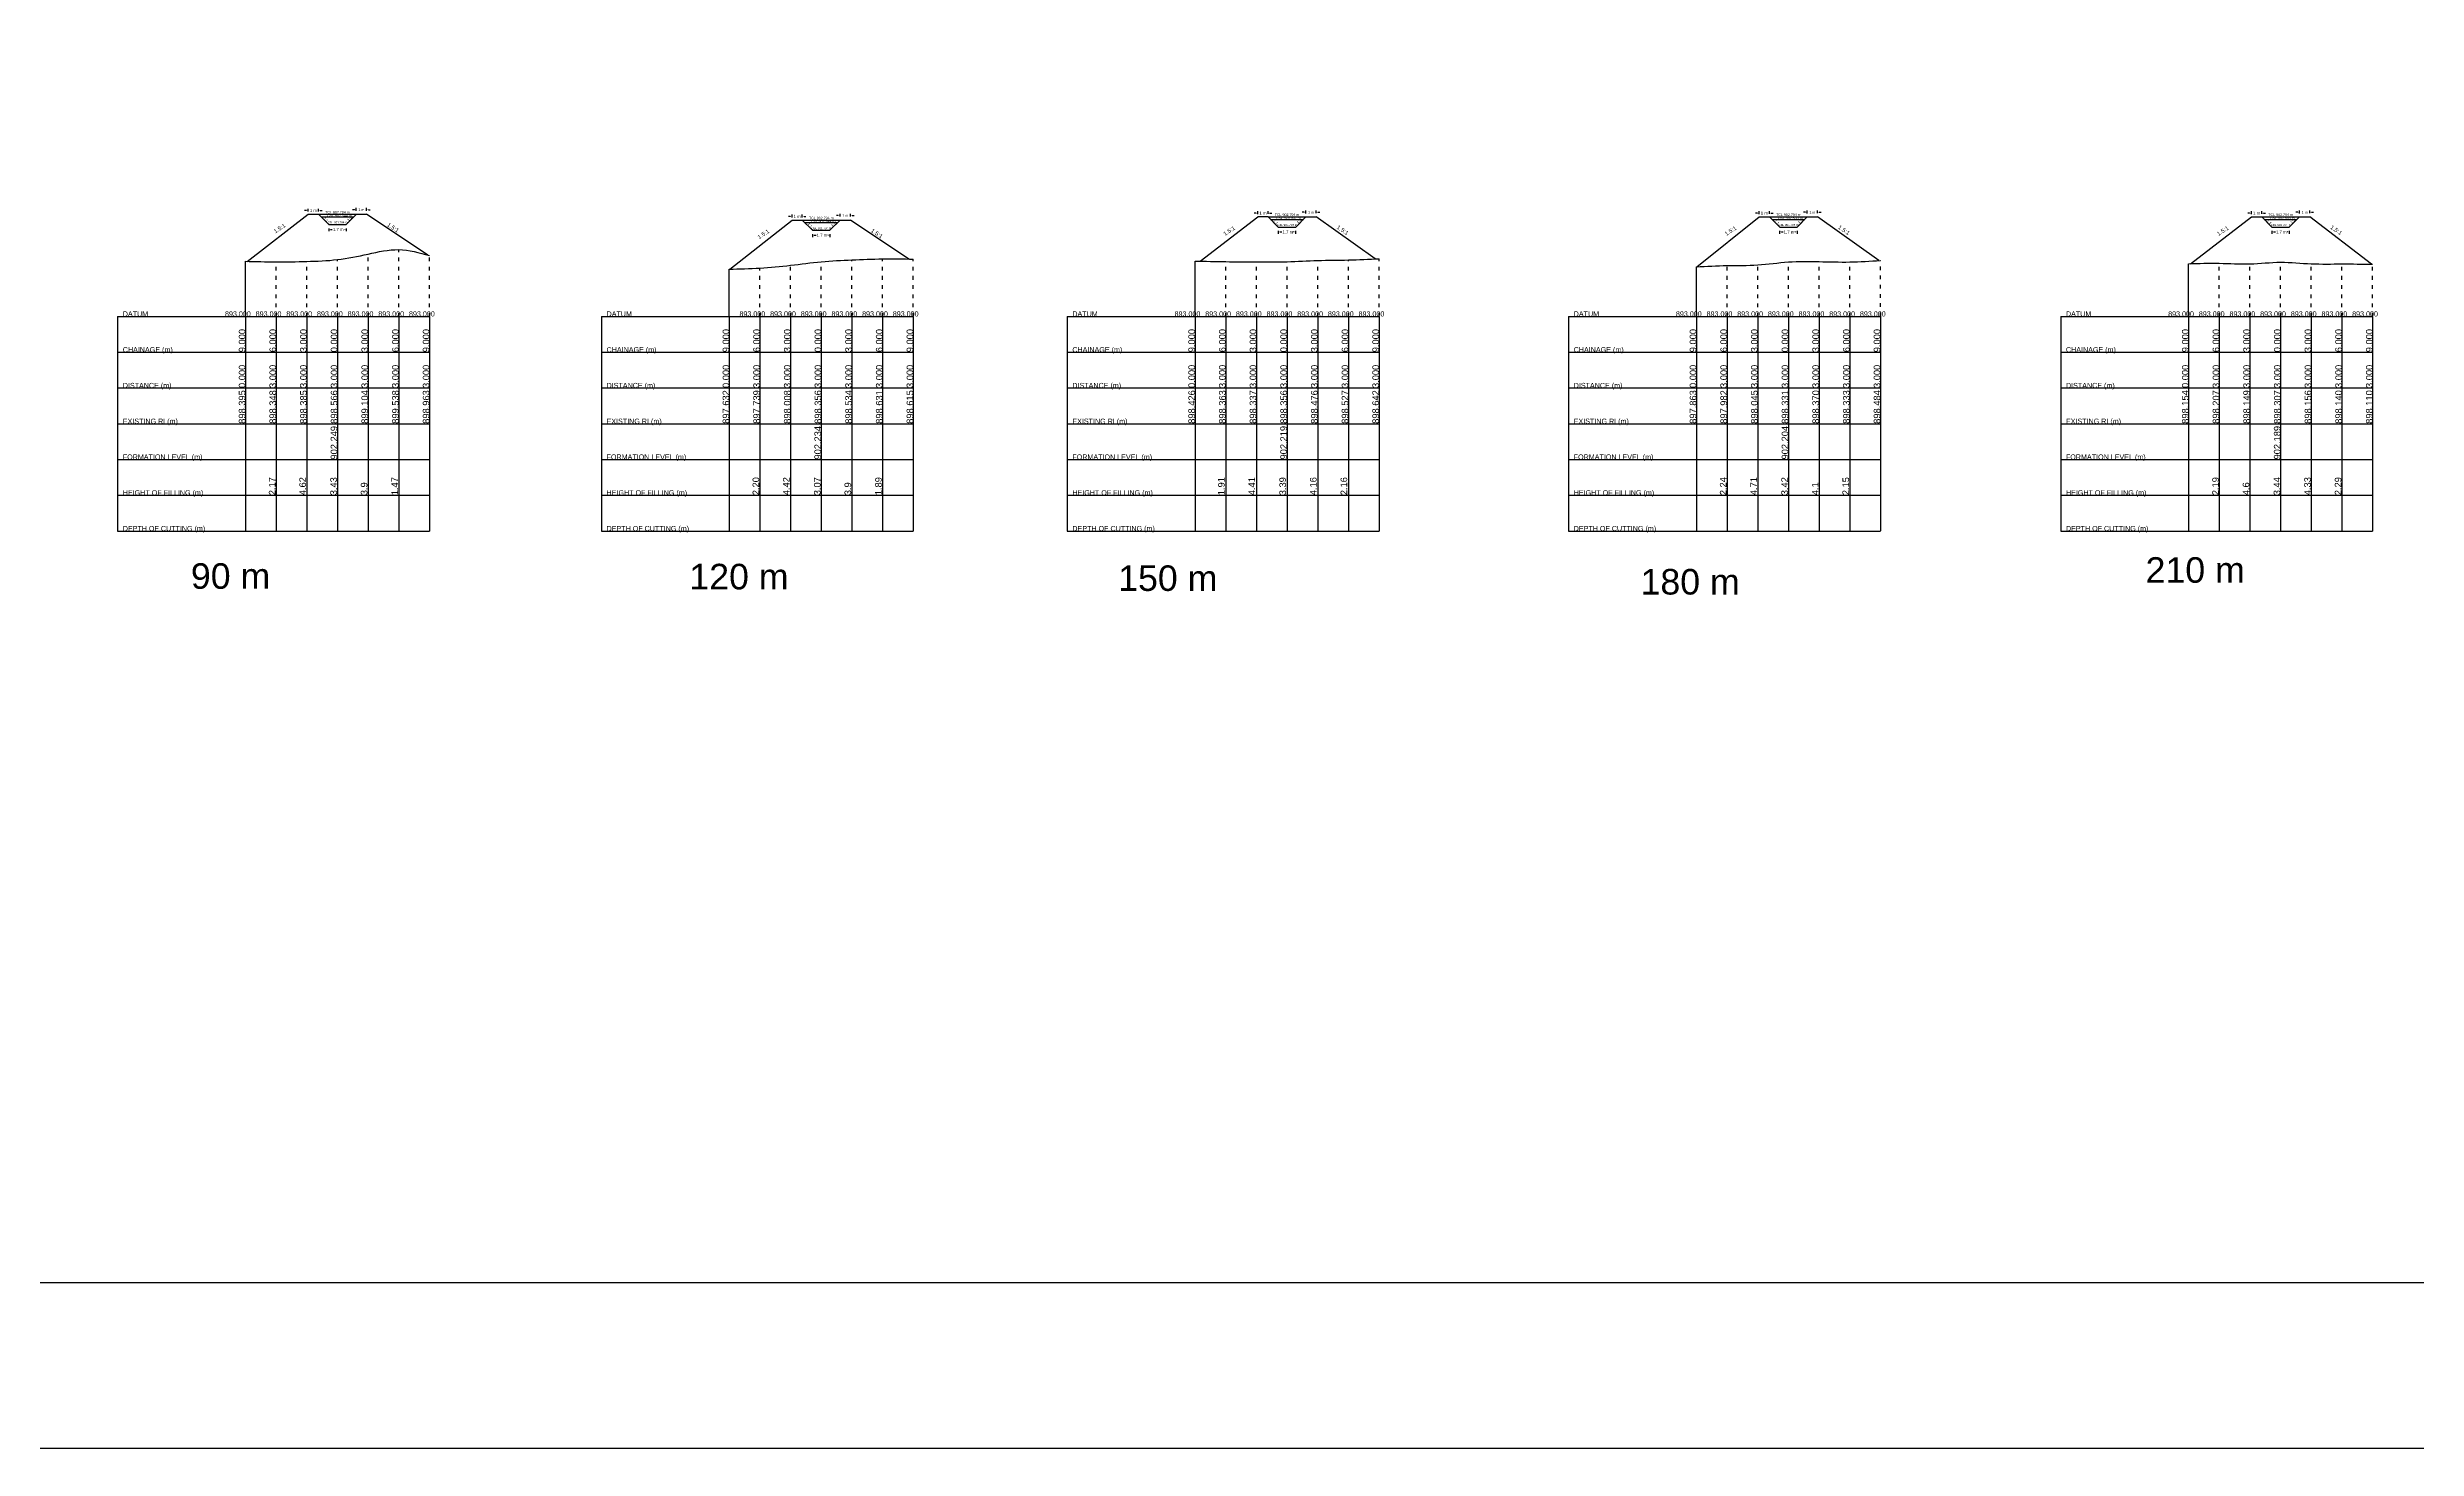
# Model space of a CAD drawing. Header units: millimetres. Extents: x 69 to 770, y 49 to 903.
# Drawn here: x 300.4 to 532.2, y 48.7 to 185.9 of the extents above; entities that cross this region are included whole.
import ezdxf

# ---------------------------------------------------------------- set-up
doc = ezdxf.new("R2010")
doc.units = ezdxf.units.MM
doc.linetypes.add('ACAD_ISO03W100', pattern=[30, 12, -18])
for name, color, linetype in [('Datum Level', 5, 'Continuous'), ('Existing RL', 84, 'Continuous'), ('General', 7, 'Continuous')]:
    doc.layers.add(name, color=color, linetype=linetype)
doc.styles.add('Annotative', font='arial.ttf')
doc.styles.get("Standard").update_dxf_attribs({"font": 'arial.ttf'})
doc.dimstyles.get("Standard").update_dxf_attribs({"dimtxt": 0.18, "dimasz": 0.18, "dimexe": 0.18, "dimexo": 0.0625, "dimgap": 0.09, "dimtad": 0, "dimtih": 1, "dimtoh": 1, "dimdec": 4, "dimzin": 0, "dimdsep": 46, "dimtxsty": 'Standard', "dimcen": 0.09, "dimadec": 0, "dimazin": 0, "dimtfac": 1, "dimtdec": 4, "dimtofl": 0, "dimtmove": 0, "dimatfit": 3, "dimfxl": 1, "dimtolj": 1, "dimtzin": 0, "dimarcsym": 0})

# ---------------------------------------------------------------- blocks, each defined once
blk = doc.blocks.new('*D23')
at = {"layer": 'Defpoints', "color": 0, "transparency": 16777216}
for p in [(325.9, 169.89), (325.9, 169.72), (326.9, 169.73)]:
    blk.add_point(p, dxfattribs=at)
at = {"layer": 'General', "color": 0, "lineweight": -2, "transparency": 16777216}
for p, q in [((325.72, 169.89), (325.54, 169.89)), ((325.9, 169.78), (325.9, 170.07)), ((326.9, 169.8), (326.9, 170.07)), ((327.08, 169.89), (327.26, 169.89))]:
    blk.add_line(p, q, dxfattribs=at)
at = {"layer": 'General', "color": 0, "transparency": 16777216}
for points in [[(325.72, 169.92), (325.72, 169.86), (325.9, 169.89)], [(327.08, 169.92), (327.08, 169.86), (326.9, 169.89)]]:
    blk.add_solid(points, dxfattribs=at)
at = {"layer": 'General', "color": 0, "lineweight": 9, "transparency": 16777216, "insert": (326.4, 169.89), "char_height": 0.3, "attachment_point": 5}
blk.add_mtext('\\A1;1 m', dxfattribs=at)
blk = doc.blocks.new('*D24')
at = {"layer": 'Defpoints', "color": 0, "transparency": 16777216}
for p in [(330.6, 169.97), (330.6, 169.8), (331.6, 169.81)]:
    blk.add_point(p, dxfattribs=at)
at = {"layer": 'General', "color": 0, "lineweight": -2, "transparency": 16777216}
for p, q in [((330.42, 169.97), (330.24, 169.97)), ((330.6, 169.86), (330.6, 170.15)), ((331.6, 169.87), (331.6, 170.15)), ((331.78, 169.97), (331.96, 169.97))]:
    blk.add_line(p, q, dxfattribs=at)
at = {"layer": 'General', "color": 0, "transparency": 16777216}
for points in [[(330.42, 170), (330.42, 169.94), (330.6, 169.97)], [(331.78, 170), (331.78, 169.94), (331.6, 169.97)]]:
    blk.add_solid(points, dxfattribs=at)
at = {"layer": 'General', "color": 0, "lineweight": 9, "transparency": 16777216, "insert": (331.1, 169.97), "char_height": 0.25, "attachment_point": 5}
blk.add_mtext('\\A1;1 m', dxfattribs=at)
blk = doc.blocks.new('*D25')
at = {"layer": 'Defpoints', "color": 0, "transparency": 16777216}
for p in [(327.9, 168.21), (329.6, 168.21), (329.6, 168.04)]:
    blk.add_point(p, dxfattribs=at)
at = {"layer": 'General', "color": 0, "lineweight": -2, "transparency": 16777216}
for p, q in [((327.9, 168.14), (327.9, 167.86)), ((328.08, 168.04), (328.25, 168.04)), ((329.42, 168.04), (329.4, 168.04)), ((329.6, 168.14), (329.6, 167.86))]:
    blk.add_line(p, q, dxfattribs=at)
at = {"layer": 'General', "color": 0, "transparency": 16777216}
for points in [[(328.08, 168.07), (328.08, 168.01), (327.9, 168.04)], [(329.42, 168.07), (329.42, 168.01), (329.6, 168.04)]]:
    blk.add_solid(points, dxfattribs=at)
at = {"layer": 'General', "color": 0, "lineweight": 9, "transparency": 16777216, "insert": (328.83, 168.04), "char_height": 0.3, "attachment_point": 5}
blk.add_mtext('\\A1;1.7 m ', dxfattribs=at)
blk = doc.blocks.new('*D26')
at = {"layer": 'Defpoints', "color": 0, "transparency": 16777216}
for p in [(373.23, 169.32), (373.23, 169.15), (374.23, 169.16)]:
    blk.add_point(p, dxfattribs=at)
at = {"layer": 'General', "color": 0, "lineweight": -2, "transparency": 16777216}
for p, q in [((373.05, 169.32), (372.87, 169.32)), ((373.23, 169.21), (373.23, 169.5)), ((374.23, 169.22), (374.23, 169.5)), ((374.41, 169.32), (374.59, 169.32))]:
    blk.add_line(p, q, dxfattribs=at)
at = {"layer": 'General', "color": 0, "transparency": 16777216}
for points in [[(373.05, 169.35), (373.05, 169.29), (373.23, 169.32)], [(374.41, 169.35), (374.41, 169.29), (374.23, 169.32)]]:
    blk.add_solid(points, dxfattribs=at)
at = {"layer": 'General', "color": 0, "lineweight": 9, "transparency": 16777216, "insert": (373.73, 169.32), "char_height": 0.3, "attachment_point": 5}
blk.add_mtext('\\A1;1 m', dxfattribs=at)
blk = doc.blocks.new('*D27')
at = {"layer": 'Defpoints', "color": 0, "transparency": 16777216}
for p in [(377.93, 169.4), (377.93, 169.23), (378.94, 169.24)]:
    blk.add_point(p, dxfattribs=at)
at = {"layer": 'General', "color": 0, "lineweight": -2, "transparency": 16777216}
for p, q in [((377.75, 169.4), (377.57, 169.4)), ((377.93, 169.29), (377.93, 169.58)), ((378.94, 169.3), (378.94, 169.58)), ((379.12, 169.4), (379.3, 169.4))]:
    blk.add_line(p, q, dxfattribs=at)
at = {"layer": 'General', "color": 0, "transparency": 16777216}
for points in [[(377.75, 169.43), (377.75, 169.37), (377.93, 169.4)], [(379.12, 169.43), (379.12, 169.37), (378.94, 169.4)]]:
    blk.add_solid(points, dxfattribs=at)
at = {"layer": 'General', "color": 0, "lineweight": 9, "transparency": 16777216, "insert": (378.44, 169.4), "char_height": 0.25, "attachment_point": 5}
blk.add_mtext('\\A1;1 m', dxfattribs=at)
blk = doc.blocks.new('*D28')
at = {"layer": 'Defpoints', "color": 0, "transparency": 16777216}
for p in [(375.23, 167.64), (376.93, 167.64), (376.93, 167.47)]:
    blk.add_point(p, dxfattribs=at)
at = {"layer": 'General', "color": 0, "lineweight": -2, "transparency": 16777216}
for p, q in [((375.23, 167.57), (375.23, 167.29)), ((375.41, 167.47), (375.58, 167.47)), ((376.75, 167.47), (376.74, 167.47)), ((376.93, 167.57), (376.93, 167.29))]:
    blk.add_line(p, q, dxfattribs=at)
at = {"layer": 'General', "color": 0, "transparency": 16777216}
for points in [[(375.41, 167.5), (375.41, 167.44), (375.23, 167.47)], [(376.75, 167.5), (376.75, 167.44), (376.93, 167.47)]]:
    blk.add_solid(points, dxfattribs=at)
at = {"layer": 'General', "color": 0, "lineweight": 9, "transparency": 16777216, "insert": (376.16, 167.47), "char_height": 0.3, "attachment_point": 5}
blk.add_mtext('\\A1;1.7 m ', dxfattribs=at)
blk = doc.blocks.new('*D29')
at = {"layer": 'Defpoints', "color": 0, "transparency": 16777216}
for p in [(418.8, 169.64), (418.8, 169.47), (419.8, 169.48)]:
    blk.add_point(p, dxfattribs=at)
at = {"layer": 'General', "color": 0, "lineweight": -2, "transparency": 16777216}
for p, q in [((418.62, 169.64), (418.44, 169.64)), ((418.8, 169.53), (418.8, 169.82)), ((419.8, 169.55), (419.8, 169.82)), ((419.98, 169.64), (420.16, 169.64))]:
    blk.add_line(p, q, dxfattribs=at)
at = {"layer": 'General', "color": 0, "transparency": 16777216}
for points in [[(418.62, 169.67), (418.62, 169.61), (418.8, 169.64)], [(419.98, 169.67), (419.98, 169.61), (419.8, 169.64)]]:
    blk.add_solid(points, dxfattribs=at)
at = {"layer": 'General', "color": 0, "lineweight": 9, "transparency": 16777216, "insert": (419.3, 169.64), "char_height": 0.3, "attachment_point": 5}
blk.add_mtext('\\A1;1 m', dxfattribs=at)
blk = doc.blocks.new('*D30')
at = {"layer": 'Defpoints', "color": 0, "transparency": 16777216}
for p in [(423.5, 169.72), (423.5, 169.55), (424.5, 169.56)]:
    blk.add_point(p, dxfattribs=at)
at = {"layer": 'General', "color": 0, "lineweight": -2, "transparency": 16777216}
for p, q in [((423.32, 169.72), (423.14, 169.72)), ((423.5, 169.61), (423.5, 169.9)), ((424.5, 169.62), (424.5, 169.9)), ((424.68, 169.72), (424.86, 169.72))]:
    blk.add_line(p, q, dxfattribs=at)
at = {"layer": 'General', "color": 0, "transparency": 16777216}
for points in [[(423.32, 169.75), (423.32, 169.69), (423.5, 169.72)], [(424.68, 169.75), (424.68, 169.69), (424.5, 169.72)]]:
    blk.add_solid(points, dxfattribs=at)
at = {"layer": 'General', "color": 0, "lineweight": 9, "transparency": 16777216, "insert": (424, 169.72), "char_height": 0.25, "attachment_point": 5}
blk.add_mtext('\\A1;1 m', dxfattribs=at)
blk = doc.blocks.new('*D31')
at = {"layer": 'Defpoints', "color": 0, "transparency": 16777216}
for p in [(420.8, 167.96), (422.5, 167.96), (422.5, 167.79)]:
    blk.add_point(p, dxfattribs=at)
at = {"layer": 'General', "color": 0, "lineweight": -2, "transparency": 16777216}
for p, q in [((420.8, 167.89), (420.8, 167.61)), ((420.98, 167.79), (421.15, 167.79)), ((422.32, 167.79), (422.3, 167.79)), ((422.5, 167.89), (422.5, 167.61))]:
    blk.add_line(p, q, dxfattribs=at)
at = {"layer": 'General', "color": 0, "transparency": 16777216}
for points in [[(420.98, 167.82), (420.98, 167.76), (420.8, 167.79)], [(422.32, 167.82), (422.32, 167.76), (422.5, 167.79)]]:
    blk.add_solid(points, dxfattribs=at)
at = {"layer": 'General', "color": 0, "lineweight": 9, "transparency": 16777216, "insert": (421.73, 167.79), "char_height": 0.3, "attachment_point": 5}
blk.add_mtext('\\A1;1.7 m ', dxfattribs=at)
blk = doc.blocks.new('*D32')
at = {"layer": 'Defpoints', "color": 0, "transparency": 16777216}
for p in [(467.85, 169.64), (467.85, 169.47), (468.85, 169.48)]:
    blk.add_point(p, dxfattribs=at)
at = {"layer": 'General', "color": 0, "lineweight": -2, "transparency": 16777216}
for p, q in [((467.67, 169.64), (467.49, 169.64)), ((467.85, 169.53), (467.85, 169.82)), ((468.85, 169.55), (468.85, 169.82)), ((469.03, 169.64), (469.21, 169.64))]:
    blk.add_line(p, q, dxfattribs=at)
at = {"layer": 'General', "color": 0, "transparency": 16777216}
for points in [[(467.67, 169.67), (467.67, 169.61), (467.85, 169.64)], [(469.03, 169.67), (469.03, 169.61), (468.85, 169.64)]]:
    blk.add_solid(points, dxfattribs=at)
at = {"layer": 'General', "color": 0, "lineweight": 9, "transparency": 16777216, "insert": (468.35, 169.64), "char_height": 0.3, "attachment_point": 5}
blk.add_mtext('\\A1;1 m', dxfattribs=at)
blk = doc.blocks.new('*D33')
at = {"layer": 'Defpoints', "color": 0, "transparency": 16777216}
for p in [(472.55, 169.72), (472.55, 169.55), (473.55, 169.56)]:
    blk.add_point(p, dxfattribs=at)
at = {"layer": 'General', "color": 0, "lineweight": -2, "transparency": 16777216}
for p, q in [((472.37, 169.72), (472.19, 169.72)), ((472.55, 169.61), (472.55, 169.9)), ((473.55, 169.62), (473.55, 169.9)), ((473.73, 169.72), (473.91, 169.72))]:
    blk.add_line(p, q, dxfattribs=at)
at = {"layer": 'General', "color": 0, "transparency": 16777216}
for points in [[(472.37, 169.75), (472.37, 169.69), (472.55, 169.72)], [(473.73, 169.75), (473.73, 169.69), (473.55, 169.72)]]:
    blk.add_solid(points, dxfattribs=at)
at = {"layer": 'General', "color": 0, "lineweight": 9, "transparency": 16777216, "insert": (473.05, 169.72), "char_height": 0.25, "attachment_point": 5}
blk.add_mtext('\\A1;1 m', dxfattribs=at)
blk = doc.blocks.new('*D34')
at = {"layer": 'Defpoints', "color": 0, "transparency": 16777216}
for p in [(469.85, 167.96), (471.55, 167.96), (471.55, 167.79)]:
    blk.add_point(p, dxfattribs=at)
at = {"layer": 'General', "color": 0, "lineweight": -2, "transparency": 16777216}
for p, q in [((469.85, 167.89), (469.85, 167.61)), ((470.03, 167.79), (470.2, 167.79)), ((471.37, 167.79), (471.35, 167.79)), ((471.55, 167.89), (471.55, 167.61))]:
    blk.add_line(p, q, dxfattribs=at)
at = {"layer": 'General', "color": 0, "transparency": 16777216}
for points in [[(470.03, 167.82), (470.03, 167.76), (469.85, 167.79)], [(471.37, 167.82), (471.37, 167.76), (471.55, 167.79)]]:
    blk.add_solid(points, dxfattribs=at)
at = {"layer": 'General', "color": 0, "lineweight": 9, "transparency": 16777216, "insert": (470.77, 167.79), "char_height": 0.3, "attachment_point": 5}
blk.add_mtext('\\A1;1.7 m ', dxfattribs=at)
blk = doc.blocks.new('*D35')
at = {"layer": 'Defpoints', "color": 0, "transparency": 16777216}
for p in [(516.01, 169.64), (516.01, 169.47), (517.01, 169.48)]:
    blk.add_point(p, dxfattribs=at)
at = {"layer": 'General', "color": 0, "lineweight": -2, "transparency": 16777216}
for p, q in [((515.83, 169.64), (515.65, 169.64)), ((516.01, 169.53), (516.01, 169.82)), ((517.01, 169.55), (517.01, 169.82)), ((517.19, 169.64), (517.37, 169.64))]:
    blk.add_line(p, q, dxfattribs=at)
at = {"layer": 'General', "color": 0, "transparency": 16777216}
for points in [[(515.83, 169.67), (515.83, 169.61), (516.01, 169.64)], [(517.19, 169.67), (517.19, 169.61), (517.01, 169.64)]]:
    blk.add_solid(points, dxfattribs=at)
at = {"layer": 'General', "color": 0, "lineweight": 9, "transparency": 16777216, "insert": (516.51, 169.64), "char_height": 0.3, "attachment_point": 5}
blk.add_mtext('\\A1;1 m', dxfattribs=at)
blk = doc.blocks.new('*D36')
at = {"layer": 'Defpoints', "color": 0, "transparency": 16777216}
for p in [(520.71, 169.72), (520.71, 169.55), (521.71, 169.56)]:
    blk.add_point(p, dxfattribs=at)
at = {"layer": 'General', "color": 0, "lineweight": -2, "transparency": 16777216}
for p, q in [((520.53, 169.72), (520.35, 169.72)), ((520.71, 169.61), (520.71, 169.9)), ((521.71, 169.62), (521.71, 169.9)), ((521.89, 169.72), (522.07, 169.72))]:
    blk.add_line(p, q, dxfattribs=at)
at = {"layer": 'General', "color": 0, "transparency": 16777216}
for points in [[(520.53, 169.75), (520.53, 169.69), (520.71, 169.72)], [(521.89, 169.75), (521.89, 169.69), (521.71, 169.72)]]:
    blk.add_solid(points, dxfattribs=at)
at = {"layer": 'General', "color": 0, "lineweight": 9, "transparency": 16777216, "insert": (521.21, 169.72), "char_height": 0.25, "attachment_point": 5}
blk.add_mtext('\\A1;1 m', dxfattribs=at)
blk = doc.blocks.new('*D37')
at = {"layer": 'Defpoints', "color": 0, "transparency": 16777216}
for p in [(518.01, 167.96), (519.71, 167.96), (519.71, 167.79)]:
    blk.add_point(p, dxfattribs=at)
at = {"layer": 'General', "color": 0, "lineweight": -2, "transparency": 16777216}
for p, q in [((518.01, 167.89), (518.01, 167.61)), ((518.19, 167.79), (518.35, 167.79)), ((519.53, 167.79), (519.51, 167.79)), ((519.71, 167.89), (519.71, 167.61))]:
    blk.add_line(p, q, dxfattribs=at)
at = {"layer": 'General', "color": 0, "transparency": 16777216}
for points in [[(518.19, 167.82), (518.19, 167.76), (518.01, 167.79)], [(519.53, 167.82), (519.53, 167.76), (519.71, 167.79)]]:
    blk.add_solid(points, dxfattribs=at)
at = {"layer": 'General', "color": 0, "lineweight": 9, "transparency": 16777216, "insert": (518.93, 167.79), "char_height": 0.3, "attachment_point": 5}
blk.add_mtext('\\A1;1.7 m ', dxfattribs=at)

msp = doc.modelspace()

# ---------------------------------------------------------------- linework, layer by layer
at = {"layer": 'Datum Level'}
for points in [[(307.25429, 159.52187), (322.75429, 159.52187), (325.75429, 159.52187), (328.75429, 159.52187), (331.75429, 159.52187), (334.75429, 159.52187), (337.75429, 159.52187)], [(354.58498, 159.52187), (370.08498, 159.52187), (373.08498, 159.52187), (376.08498, 159.52187), (379.08498, 159.52187), (382.08498, 159.52187), (385.08498, 159.52187)], [(400.15365, 159.52187), (415.65365, 159.52187), (418.65365, 159.52187), (421.65365, 159.52187), (424.65365, 159.52187), (427.65365, 159.52187), (430.65365, 159.52187)], [(449.20166, 159.52187), (464.70166, 159.52187), (467.70166, 159.52187), (470.70166, 159.52187), (473.70166, 159.52187), (476.70166, 159.52187), (479.70166, 159.52187)], [(497.35759, 159.52187), (512.85759, 159.52187), (515.85759, 159.52187), (518.85759, 159.52187), (521.85759, 159.52187), (524.85759, 159.52187), (527.85759, 159.52187)]]:
    msp.add_lwpolyline(points, dxfattribs=at)
at = {"layer": 'Existing RL'}
for points in [[(319.75429, 164.91687), (322.75429, 164.86987), (325.75429, 164.90687), (328.75429, 165.08787), (331.75429, 165.62587), (334.75429, 166.05987), (337.75429, 165.48487)], [(367.08498, 164.15387), (370.08498, 164.26087), (373.08498, 164.52987), (376.08498, 164.87787), (379.08498, 165.05587), (382.08498, 165.15287), (385.08498, 165.13687)], [(412.65365, 164.94787), (415.65365, 164.88487), (418.65365, 164.85887), (421.65365, 164.87787), (424.65365, 164.99787), (427.65365, 165.04887), (430.65365, 165.16387)], [(461.70166, 164.38487), (464.70166, 164.50387), (467.70166, 164.56687), (470.70166, 164.85287), (473.70166, 164.89187), (476.70166, 164.85487), (479.70166, 165.00587)], [(509.85759, 164.67587), (512.85759, 164.72887), (515.85759, 164.67087), (518.85759, 164.82887), (521.85759, 164.67787), (524.85759, 164.66187), (527.85759, 164.63187)]]:
    msp.add_spline(points, degree=3, dxfattribs=at)
at = {"layer": 'General'}
for p, q in [((319.91331, 164.91342), (325.90429, 169.52187)), ((325.90429, 169.52187), (326.90429, 169.52187)), ((327.90429, 168.52187), (326.90429, 169.52187)), ((326.90429, 169.52187), (330.60429, 169.52187)), ((327.15429, 169.27187), (330.35429, 169.27187)), ((330.60429, 169.52187), (329.60429, 168.52187)), ((330.60429, 169.52187), (331.60429, 169.52187)), ((337.59204, 165.53004), (331.60429, 169.52187)), ((420.80365, 168.27187), (419.80365, 169.27187)), ((419.80365, 169.27187), (423.50365, 169.27187)), ((423.50365, 169.27187), (422.50365, 168.27187)), ((423.50365, 169.27187), (424.50365, 169.27187)), ((467.85166, 169.27187), (468.85166, 169.27187)), ((469.85166, 168.27187), (468.85166, 169.27187)), ((468.85166, 169.27187), (472.55166, 169.27187)), ((472.55166, 169.27187), (471.55166, 168.27187)), ((472.55166, 169.27187), (473.55166, 169.27187)), ((516.00759, 169.27187), (517.00759, 169.27187)), ((518.00759, 168.27187), (517.00759, 169.27187)), ((517.00759, 169.27187), (520.70759, 169.27187)), ((520.70759, 169.27187), (519.70759, 168.27187)), ((520.70759, 169.27187), (521.70759, 169.27187)), ((327.90429, 168.52187), (329.60429, 168.52187)), ((367.14407, 164.1553), (373.23498, 168.95128)), ((373.23498, 168.95128), (374.23498, 168.95128)), ((375.23498, 167.95128), (374.23498, 168.95128)), ((374.23498, 168.95128), (377.93498, 168.95128)), ((374.48498, 168.70128), (377.68498, 168.70128)), ((375.23498, 167.95128), (376.93498, 167.95128)), ((377.93498, 168.95128), (376.93498, 167.95128)), ((377.93498, 168.95128), (378.93498, 168.95128)), ((384.64712, 165.14319), (378.93498, 168.95128)), ((420.05365, 169.02187), (423.25365, 169.02187)), ((420.80365, 168.27187), (422.50365, 168.27187)), ((469.10166, 169.02187), (472.30166, 169.02187)), ((469.85166, 168.27187), (471.55166, 168.27187)), ((517.25759, 169.02187), (520.45759, 169.02187)), ((518.00759, 168.27187), (519.70759, 168.27187)), ((319.75429, 159.52187), (319.75429, 164.91687)), ((412.65365, 159.52187), (412.65365, 164.94787)), ((509.85759, 159.52187), (509.85759, 164.67587)), ((367.08498, 159.52187), (367.08498, 164.15387)), ((461.70166, 159.52187), (461.70166, 164.38487)), ((307.25429, 159.52187), (307.25429, 138.52187)), ((319.75429, 159.52187), (319.75429, 138.52187)), ((319.75429, 159.52187), (319.75429, 138.52187)), ((322.75429, 159.52187), (322.75429, 138.52187)), ((325.75429, 159.52187), (325.75429, 138.52187)), ((328.75429, 159.52187), (328.75429, 138.52187)), ((331.75429, 159.52187), (331.75429, 138.52187)), ((334.75429, 159.52187), (334.75429, 138.52187)), ((337.75429, 159.52187), (337.75429, 138.52187)), ((354.58498, 159.52187), (354.58498, 138.52187)), ((354.58498, 159.52187), (385.08498, 159.52187)), ((354.58498, 159.52187), (385.08498, 159.52187)), ((367.08498, 159.52187), (367.08498, 138.52187)), ((367.08498, 159.52187), (367.08498, 138.52187)), ((370.08498, 159.52187), (370.08498, 138.52187)), ((373.08498, 159.52187), (373.08498, 138.52187)), ((376.08498, 159.52187), (376.08498, 138.52187)), ((379.08498, 159.52187), (379.08498, 138.52187)), ((382.08498, 159.52187), (382.08498, 138.52187)), ((385.08498, 159.52187), (385.08498, 138.52187)), ((400.15365, 159.52187), (400.15365, 138.52187)), ((400.15365, 159.52187), (430.65365, 159.52187)), ((412.65365, 159.52187), (412.65365, 138.52187)), ((412.65365, 159.52187), (412.65365, 138.52187)), ((415.65365, 159.52187), (415.65365, 138.52187)), ((418.65365, 159.52187), (418.65365, 138.52187)), ((421.65365, 159.52187), (421.65365, 138.52187)), ((424.65365, 159.52187), (424.65365, 138.52187)), ((427.65365, 159.52187), (427.65365, 138.52187)), ((430.65365, 159.52187), (430.65365, 138.52187)), ((449.20166, 159.52187), (449.20166, 138.52187)), ((461.70166, 159.55829), (461.70166, 138.55829)), ((461.70166, 159.52187), (461.70166, 138.52187)), ((464.70166, 159.55829), (464.70166, 138.55829)), ((467.70166, 159.55829), (467.70166, 138.55829)), ((470.70166, 159.55829), (470.70166, 138.55829)), ((473.70166, 159.55829), (473.70166, 138.55829)), ((476.70166, 159.55829), (476.70166, 138.55829)), ((479.70166, 159.55829), (479.70166, 138.55829)), ((497.35759, 159.52187), (497.35759, 138.52187)), ((509.85759, 159.52187), (509.85759, 138.52187)), ((509.85759, 159.52187), (509.85759, 138.52187)), ((512.85759, 159.52187), (512.85759, 138.52187)), ((515.85759, 159.52187), (515.85759, 138.52187)), ((518.85759, 159.52187), (518.85759, 138.52187)), ((521.85759, 159.52187), (521.85759, 138.52187)), ((524.85759, 159.52187), (524.85759, 138.52187)), ((527.85759, 159.52187), (527.85759, 138.52187)), ((307.25429, 156.02187), (337.75429, 156.02187)), ((354.58498, 156.02187), (385.08498, 156.02187)), ((400.15365, 156.02187), (430.65365, 156.02187)), ((449.20166, 156.02187), (479.70166, 156.02187)), ((449.20166, 156.02187), (479.70166, 156.02187)), ((497.35759, 156.02187), (527.85759, 156.02187)), ((497.35759, 156.02187), (527.85759, 156.02187)), ((307.25429, 152.52187), (337.75429, 152.52187)), ((354.58498, 152.52187), (385.08498, 152.52187)), ((400.15365, 152.52187), (430.65365, 152.52187)), ((400.15365, 152.52187), (430.65365, 152.52187)), ((449.20166, 152.52187), (479.70166, 152.52187)), ((497.35759, 152.52187), (527.85759, 152.52187)), ((307.25429, 149.02187), (337.75429, 149.02187)), ((354.58498, 149.02187), (385.08498, 149.02187)), ((400.15365, 149.02187), (430.65365, 149.02187)), ((449.20166, 149.02187), (479.70166, 149.02187)), ((497.35759, 149.02187), (527.85759, 149.02187)), ((497.35759, 149.02187), (527.85759, 149.02187)), ((307.25429, 145.52187), (337.75429, 145.52187)), ((354.58498, 145.52187), (385.08498, 145.52187)), ((400.15365, 145.52187), (430.65365, 145.52187)), ((400.15365, 145.52187), (430.65365, 145.52187)), ((449.20166, 145.52187), (479.70166, 145.52187)), ((497.35759, 145.52187), (527.85759, 145.52187)), ((307.25429, 142.02187), (337.75429, 142.02187)), ((354.58498, 142.02187), (385.08498, 142.02187)), ((400.15365, 142.02187), (430.65365, 142.02187)), ((449.20166, 142.02187), (479.70166, 142.02187)), ((497.35759, 142.02187), (527.85759, 142.02187)), ((307.25429, 138.52187), (337.75429, 138.52187)), ((354.58498, 138.52187), (385.08498, 138.52187)), ((400.15365, 138.52187), (430.65365, 138.52187)), ((449.20166, 138.52187), (479.70166, 138.52187)), ((497.35759, 138.52187), (527.85759, 138.52187))]:
    msp.add_line(p, q, dxfattribs=at)
at = {"layer": 'General', "linetype": 'ACAD_ISO03W100', "ltscale": 0.9}
for p, q in [((413.1665, 164.9356), (418.80365, 169.27187)), ((419.80365, 169.27187), (418.80365, 169.27187)), ((430.27907, 165.14657), (424.50365, 169.27187)), ((461.74574, 164.38713), (467.85166, 169.27187)), ((479.53928, 164.995), (473.55166, 169.27187)), ((510.04111, 164.68227), (516.00759, 169.27187)), ((527.73694, 164.6339), (521.70759, 169.27187))]:
    msp.add_line(p, q, dxfattribs=at)
at = {"layer": 'General', "linetype": 'ACAD_ISO03W100', "ltscale": 0.03}
for p, q in [((427.65365, 167.02187), (427.65365, 167.05588)), ((476.70165, 167.02187), (476.70165, 167.05588)), ((322.75429, 159.52187), (322.75429, 164.86987)), ((325.75429, 159.52187), (325.75429, 164.90687)), ((328.75429, 159.52187), (328.75429, 165.08787)), ((331.75429, 159.52187), (331.75429, 165.62587)), ((334.75429, 159.52187), (334.75429, 166.05987)), ((337.75429, 159.52187), (337.75429, 165.48487)), ((376.08497, 159.52188), (376.08497, 164.87787)), ((379.08497, 159.52188), (379.08497, 165.05587)), ((382.08497, 159.52188), (382.08497, 165.15287)), ((385.08498, 159.52187), (385.08498, 165.13687)), ((415.65365, 159.52188), (415.65365, 164.88487)), ((418.65365, 159.52188), (418.65365, 164.85887)), ((421.65365, 159.52188), (421.65365, 164.87787)), ((424.65365, 159.52188), (424.65365, 164.99787)), ((427.65365, 159.52188), (427.65365, 165.04887)), ((430.65365, 159.52187), (430.65365, 165.16387)), ((470.70165, 159.52188), (470.70165, 164.85287)), ((473.70165, 159.52188), (473.70165, 164.89187)), ((476.70165, 159.52188), (476.70165, 164.85487)), ((479.70166, 159.55829), (479.70166, 165.00587)), ((512.85758, 159.52188), (512.85758, 164.72887)), ((515.85758, 159.52188), (515.85758, 164.67087)), ((518.85758, 159.52188), (518.85758, 164.82887)), ((521.85758, 159.52188), (521.85758, 164.67787)), ((524.85758, 159.52188), (524.85758, 164.66187)), ((527.85759, 159.52187), (527.85759, 164.63187)), ((370.08497, 159.52188), (370.08497, 164.26087)), ((373.08497, 159.52188), (373.08497, 164.52987)), ((464.70165, 159.52188), (464.70165, 164.50387)), ((467.70165, 159.52188), (467.70165, 164.56687))]:
    msp.add_line(p, q, dxfattribs=at)
at = {"layer": 'General', "ltscale": 0.9}
for points in [[(68.59243, 567.76899), (769.66621, 567.76899), (769.66621, 48.73403), (68.59243, 48.73403)], [(84.8064, 551.55502), (753.45225, 551.55502), (753.45225, 64.94799), (84.8064, 64.94799)]]:
    msp.add_lwpolyline(points, close=True, dxfattribs=at)

# ---------------------------------------------------------------- texts
at = {"char_height": 2.5, "attachment_point": 1}
for s, width, insert in [('90 m', 7.488633, (314.4196, 135.37383)), ('120 m', 15.2545222, (363.18658, 135.31591)), ('150 m', 15.2545222, (405.13662, 135.16379)), ('180 m', 15.2545222, (456.23852, 134.81169)), ('210 m', 15.2545222, (505.65094, 135.96435))]:
    msp.add_mtext_dynamic_manual_height_columns(s, width=width, gutter_width=2.5, heights=[0], dxfattribs=dict(at, insert=insert))
at = {"layer": 'General', "style": 'Annotative'}
for s, p in [('DATUM', (307.75429, 159.52187)), ('893.000', (317.75429, 159.52187)), ('893.000', (320.75429, 159.52187)), ('893.000', (323.75429, 159.52187)), ('893.000', (326.75429, 159.52187)), ('893.000', (329.75429, 159.52187)), ('893.000', (332.75429, 159.52187)), ('893.000', (335.75429, 159.52187)), ('DATUM', (355.08498, 159.52187)), ('893.000', (368.08498, 159.52187)), ('893.000', (371.08498, 159.52187)), ('893.000', (374.08498, 159.52187)), ('893.000', (377.08498, 159.52187)), ('893.000', (380.08498, 159.52187)), ('893.000', (383.08498, 159.52187)), ('DATUM', (400.65365, 159.52187)), ('893.000', (410.65365, 159.52187)), ('893.000', (413.65365, 159.52187)), ('893.000', (416.65365, 159.52187)), ('893.000', (419.65365, 159.52187)), ('893.000', (422.65365, 159.52187)), ('893.000', (425.65365, 159.52187)), ('893.000', (428.65365, 159.52187)), ('DATUM', (449.70166, 159.52187)), ('893.000', (459.70166, 159.52187)), ('893.000', (462.70166, 159.52187)), ('893.000', (465.70166, 159.52187)), ('893.000', (468.70166, 159.52187)), ('893.000', (471.70166, 159.52187)), ('893.000', (474.70166, 159.52187)), ('893.000', (477.70166, 159.52187)), ('DATUM', (497.85759, 159.52187)), ('893.000', (507.85759, 159.52187)), ('893.000', (510.85759, 159.52187)), ('893.000', (513.85759, 159.52187)), ('893.000', (516.85759, 159.52187)), ('893.000', (519.85759, 159.52187)), ('893.000', (522.85759, 159.52187)), ('893.000', (525.85759, 159.52187)), ('CHAINAGE (m)', (307.75429, 156.02187)), ('CHAINAGE (m)', (355.08498, 156.02187)), ('CHAINAGE (m)', (400.65365, 156.02187)), ('CHAINAGE (m)', (449.70166, 156.02187)), ('CHAINAGE (m)', (497.85759, 156.02187)), ('DISTANCE (m)', (307.75429, 152.52187)), ('DISTANCE (m)', (355.08498, 152.52187)), ('DISTANCE (m)', (400.65365, 152.52187)), ('DISTANCE (m)', (449.70166, 152.52187)), ('DISTANCE (m)', (497.85759, 152.52187)), ('EXISTING RL(m)', (307.75429, 149.02187)), ('EXISTING RL(m)', (355.08498, 149.02187)), ('EXISTING RL(m)', (400.65365, 149.02187)), ('EXISTING RL(m)', (449.70166, 149.02187)), ('EXISTING RL(m)', (497.85759, 149.02187)), ('FORMATION LEVEL (m)', (307.75429, 145.52187)), ('FORMATION LEVEL (m)', (355.08498, 145.52187)), ('FORMATION LEVEL (m)', (400.65365, 145.52187)), ('FORMATION LEVEL (m)', (449.70166, 145.52187)), ('FORMATION LEVEL (m)', (497.85759, 145.52187)), ('HEIGHT OF FILLING (m)', (307.75429, 142.02187)), ('HEIGHT OF FILLING (m)', (355.08498, 142.02187)), ('HEIGHT OF FILLING (m)', (400.65365, 142.02187)), ('HEIGHT OF FILLING (m)', (449.70166, 142.02187)), ('HEIGHT OF FILLING (m)', (497.85759, 142.02187)), ('DEPTH OF CUTTING (m)', (307.75429, 138.52187)), ('DEPTH OF CUTTING (m)', (355.08498, 138.52187)), ('DEPTH OF CUTTING (m)', (400.65365, 138.52187)), ('DEPTH OF CUTTING (m)', (449.70166, 138.52187)), ('DEPTH OF CUTTING (m)', (497.85759, 138.52187))]:
    msp.add_text(s, height=0.5, dxfattribs=at).set_placement(p)
for s, p in [('9.000', (319.75429, 156.02187)), ('6.000', (322.75429, 156.02187)), ('3.000', (325.75429, 156.02187)), ('0.000', (328.75429, 156.02187)), ('3.000', (331.75429, 156.02187)), ('6.000', (334.75429, 156.02187)), ('9.000', (337.75429, 156.02187)), ('9.000', (367.08498, 156.02187)), ('6.000', (370.08498, 156.02187)), ('3.000', (373.08498, 156.02187)), ('0.000', (376.08498, 156.02187)), ('3.000', (379.08498, 156.02187)), ('6.000', (382.08498, 156.02187)), ('9.000', (385.08498, 156.02187)), ('9.000', (412.65365, 156.02187)), ('6.000', (415.65365, 156.02187)), ('3.000', (418.65365, 156.02187)), ('0.000', (421.65365, 156.02187)), ('3.000', (424.65365, 156.02187)), ('6.000', (427.65365, 156.02187)), ('9.000', (430.65365, 156.02187)), ('9.000', (461.70166, 156.02187)), ('6.000', (464.70166, 156.02187)), ('3.000', (467.70166, 156.02187)), ('0.000', (470.70166, 156.02187)), ('3.000', (473.70166, 156.02187)), ('6.000', (476.70166, 156.02187)), ('9.000', (479.70166, 156.02187)), ('9.000', (509.85759, 156.02187)), ('6.000', (512.85759, 156.02187)), ('3.000', (515.85759, 156.02187)), ('0.000', (518.85759, 156.02187)), ('3.000', (521.85759, 156.02187)), ('6.000', (524.85759, 156.02187)), ('9.000', (527.85759, 156.02187)), ('0.000', (319.75429, 152.52187)), ('3.000', (322.75429, 152.52187)), ('3.000', (325.75429, 152.52187)), ('3.000', (328.75429, 152.52187)), ('3.000', (331.75429, 152.52187)), ('3.000', (334.75429, 152.52187)), ('3.000', (337.75429, 152.52187)), ('0.000', (367.08498, 152.52187)), ('3.000', (370.08498, 152.52187)), ('3.000', (373.08498, 152.52187)), ('3.000', (376.08498, 152.52187)), ('3.000', (379.08498, 152.52187)), ('3.000', (382.08498, 152.52187)), ('3.000', (385.08498, 152.52187)), ('0.000', (412.65365, 152.52187)), ('3.000', (415.65365, 152.52187)), ('3.000', (418.65365, 152.52187)), ('3.000', (421.65365, 152.52187)), ('3.000', (424.65365, 152.52187)), ('3.000', (427.65365, 152.52187)), ('3.000', (430.65365, 152.52187)), ('0.000', (461.70166, 152.52187)), ('3.000', (464.70166, 152.52187)), ('3.000', (467.70166, 152.52187)), ('3.000', (470.70166, 152.52187)), ('3.000', (473.70166, 152.52187)), ('3.000', (476.70166, 152.52187)), ('3.000', (479.70166, 152.52187)), ('0.000', (509.85759, 152.52187)), ('3.000', (512.85759, 152.52187)), ('3.000', (515.85759, 152.52187)), ('3.000', (518.85759, 152.52187)), ('3.000', (521.85759, 152.52187)), ('3.000', (524.85759, 152.52187)), ('3.000', (527.85759, 152.52187)), ('898.395', (319.75429, 149.02187)), ('898.348', (322.75429, 149.02187)), ('898.385', (325.75429, 149.02187)), ('898.566', (328.75429, 149.02187)), ('899.104', (331.75429, 149.02187)), ('899.538', (334.75429, 149.02187)), ('898.963', (337.75429, 149.02187)), ('897.632', (367.08498, 149.02187)), ('897.739', (370.08498, 149.02187)), ('898.008', (373.08498, 149.02187)), ('898.356', (376.08498, 149.02187)), ('898.534', (379.08498, 149.02187)), ('898.631', (382.08498, 149.02187)), ('898.615', (385.08498, 149.02187)), ('898.426', (412.65365, 149.02187)), ('898.363', (415.65365, 149.02187)), ('898.337', (418.65365, 149.02187)), ('898.356', (421.65365, 149.02187)), ('898.476', (424.65365, 149.02187)), ('898.527', (427.65365, 149.02187)), ('898.642', (430.65365, 149.02187)), ('897.863', (461.70166, 149.02187)), ('897.982', (464.70166, 149.02187)), ('898.045', (467.70166, 149.02187)), ('898.331', (470.70166, 149.02187)), ('898.370', (473.70166, 149.02187)), ('898.333', (476.70166, 149.02187)), ('898.484', (479.70166, 149.02187)), ('898.154', (509.85759, 149.02187)), ('898.207', (512.85759, 149.02187)), ('898.149', (515.85759, 149.02187)), ('898.307', (518.85759, 149.02187)), ('898.156', (521.85759, 149.02187)), ('898.140', (524.85759, 149.02187)), ('898.110', (527.85759, 149.02187)), ('902.249', (328.74579, 145.52187)), ('902.234', (376.06813, 145.52187)), ('902.219', (421.64426, 145.52786)), ('902.204', (470.69773, 145.52786)), ('902.189', (518.85072, 145.52786)), ('2.17', (322.69618, 142.03253)), ('4.62', (325.67662, 142.03253)), ('3.43', (328.70167, 142.02787)), ('1.47', (334.68771, 142.03253)), ('2.20', (370.01667, 142.03253)), ('4.42', (372.99712, 142.03253)), ('3.07', (376.02217, 142.02787)), ('1.89', (382.00821, 142.03253)), ('1.91', (415.55011, 142.03253)), ('4.41', (418.53056, 142.03253)), ('3.39', (421.55561, 142.02787)), ('4.16', (424.54664, 142.03253)), ('2.16', (427.54165, 142.03253)), ('2.24', (464.65341, 142.03253)), ('4.71', (467.63386, 142.03253)), ('3.42', (470.65891, 142.02787)), ('2.15', (476.64495, 142.03253)), ('2.19', (512.81768, 142.03253)), ('3.44', (518.82318, 142.02787)), ('4.33', (521.81421, 142.03253)), ('2.29', (524.80922, 142.03253)), ('3.9', (331.6927, 142.03253)), ('3.9', (379.0132, 142.03253)), ('4.1', (473.64994, 142.03253)), ('4.6', (515.79813, 142.03253))]:
    msp.add_text(s, height=0.65, rotation=90, dxfattribs=at).set_placement(p)
at = {"layer": 'General', "linetype": 'ACAD_ISO03W100', "ltscale": 0.9, "char_height": 0.25, "width": 1.2140988, "attachment_point": 1, "style": 'Annotative'}
for insert, rotation in [((327.55972, 169.27187), 315.733035), ((329.67602, 169.01029), 44.5416782), ((374.8904, 168.70128), 315.733035), ((377.0067, 168.4397), 44.5416782), ((420.45908, 169.02187), 315.733035), ((422.57538, 168.76029), 44.5416782), ((469.50709, 169.02187), 315.733035), ((471.62339, 168.76029), 44.5416782), ((517.66301, 169.02187), 315.733035), ((519.77932, 168.76029), 44.5416782)]:
    msp.add_mtext('1:1', dxfattribs=dict(at, insert=insert, rotation=rotation))
at = {"layer": 'General', "color": 8, "char_height": 0.25, "width": 2.7480223, "attachment_point": 1, "style": 'Annotative'}
for insert in [(327.55598, 169.848), (374.88667, 169.27742), (420.45535, 169.598), (469.50335, 169.598), (517.65928, 169.598)]:
    msp.add_mtext('TCL 902.794 m', dxfattribs=dict(at, insert=insert))
at = {"layer": 'General', "color": 4, "char_height": 0.25, "width": 2.588053, "attachment_point": 1, "style": 'Annotative'}
for insert in [(327.71932, 169.52187), (420.61868, 169.27187), (469.66669, 169.27187), (517.82262, 169.27187), (375.05001, 168.95128)]:
    msp.add_mtext('CSL 902.544 m', dxfattribs=dict(at, insert=insert))
at = {"layer": 'General', "linetype": 'ACAD_ISO03W100', "ltscale": 0.9, "char_height": 0.4, "width": 1.2140988, "attachment_point": 1, "line_spacing_factor": 0.4, "style": 'Annotative'}
for insert, rotation in [((322.46829, 167.97569), 33.3678562), ((333.79158, 168.72898), 326.7719763), ((369.79897, 167.40511), 33.3678562), ((381.12226, 168.15839), 326.7719763), ((415.36765, 167.72569), 33.3678562), ((426.69094, 168.47898), 326.7719763), ((464.41566, 167.72569), 33.3678562), ((475.73895, 168.47898), 326.7719763), ((512.57158, 167.72569), 33.3678562), ((523.89488, 168.47898), 326.7719763)]:
    msp.add_mtext('1.5:1', dxfattribs=dict(at, insert=insert, rotation=rotation))
at = {"layer": 'General', "color": 1, "char_height": 0.2, "width": 2.1068767, "attachment_point": 1, "style": 'Annotative'}
for insert in [(327.80111, 168.82848), (375.13179, 168.2579), (420.70047, 168.57848), (469.74848, 168.57848), (517.90441, 168.57848)]:
    msp.add_mtext('CBL 901.794 m', dxfattribs=dict(at, insert=insert))

# ---------------------------------------------------------------- dimensions: what is measured, and where the dimension line sits
at = {"layer": 'General', "lineweight": 9}
for base, p1, p2, text, override, picture, middle in [((325.90397, 169.88946), (326.90429, 169.73294), (325.90397, 169.71757), '1 m', {"dimtxt": 0.3}, '*D23', (326.40413, 169.88946)), ((330.60428, 169.96775), (331.6046, 169.81123), (330.60428, 169.79586), '1 m', {"dimtxt": 0.25}, '*D24', (331.10444, 169.96775)), ((373.23465, 169.31888), (374.23498, 169.16235), (373.23465, 169.14698), '1 m', {"dimtxt": 0.3}, '*D26', (373.73481, 169.31888)), ((377.93496, 169.39717), (378.93529, 169.24064), (377.93496, 169.22527), '1 m', {"dimtxt": 0.25}, '*D27', (378.43512, 169.39717)), ((418.80333, 169.63946), (419.80365, 169.48294), (418.80333, 169.46757), '1 m', {"dimtxt": 0.3}, '*D29', (419.30349, 169.63946)), ((423.50364, 169.71775), (424.50396, 169.56123), (423.50364, 169.54586), '1 m', {"dimtxt": 0.25}, '*D30', (424.0038, 169.71775)), ((467.85133, 169.63946), (468.85166, 169.48294), (467.85133, 169.46757), '1 m', {"dimtxt": 0.3}, '*D32', (468.3515, 169.63946)), ((472.55164, 169.71775), (473.55197, 169.56123), (472.55164, 169.54586), '1 m', {"dimtxt": 0.25}, '*D33', (473.05181, 169.71775)), ((516.00726, 169.63946), (517.00759, 169.48294), (516.00726, 169.46757), '1 m', {"dimtxt": 0.3}, '*D35', (516.50742, 169.63946)), ((520.70757, 169.71775), (521.7079, 169.56123), (520.70757, 169.54586), '1 m', {"dimtxt": 0.25}, '*D36', (521.20773, 169.71775)), ((329.60429, 168.04166), (327.90429, 168.20716), (329.60429, 168.20716), '1.7 m ', {"dimtxt": 0.3}, '*D25', (328.82716, 168.04166)), ((376.93498, 167.47108), (375.23498, 167.63658), (376.93498, 167.63658), '1.7 m ', {"dimtxt": 0.3}, '*D28', (376.15785, 167.47108)), ((422.50365, 167.79166), (420.80365, 167.95716), (422.50365, 167.95716), '1.7 m ', {"dimtxt": 0.3}, '*D31', (421.72652, 167.79166)), ((471.55166, 167.79166), (469.85166, 167.95716), (471.55166, 167.95716), '1.7 m ', {"dimtxt": 0.3}, '*D34', (470.77453, 167.79166)), ((519.70759, 167.79166), (518.00759, 167.95716), (519.70759, 167.95716), '1.7 m ', {"dimtxt": 0.3}, '*D37', (518.93046, 167.79166))]:
    dim = msp.add_linear_dim(base=base, p1=p1, p2=p2, text=text, dimstyle='Standard', override=override, dxfattribs=at)
    dim.commit()
    dim.dimension.update_dxf_attribs({"geometry": picture, "text_midpoint": middle, "dimtype": 160})

doc.saveas('drawing.dxf')
